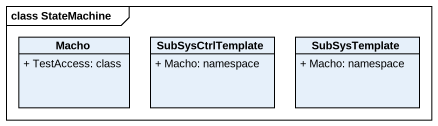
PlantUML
@startuml
mainframe class StateMachine
hide circle
hide empty members
skinparam classAttributeIconSize 0
class Macho {
  + TestAccess: class
}
class SubSysCtrlTemplate {
  + Macho: namespace
}
class SubSysTemplate {
  + Macho: namespace
}
@enduml
